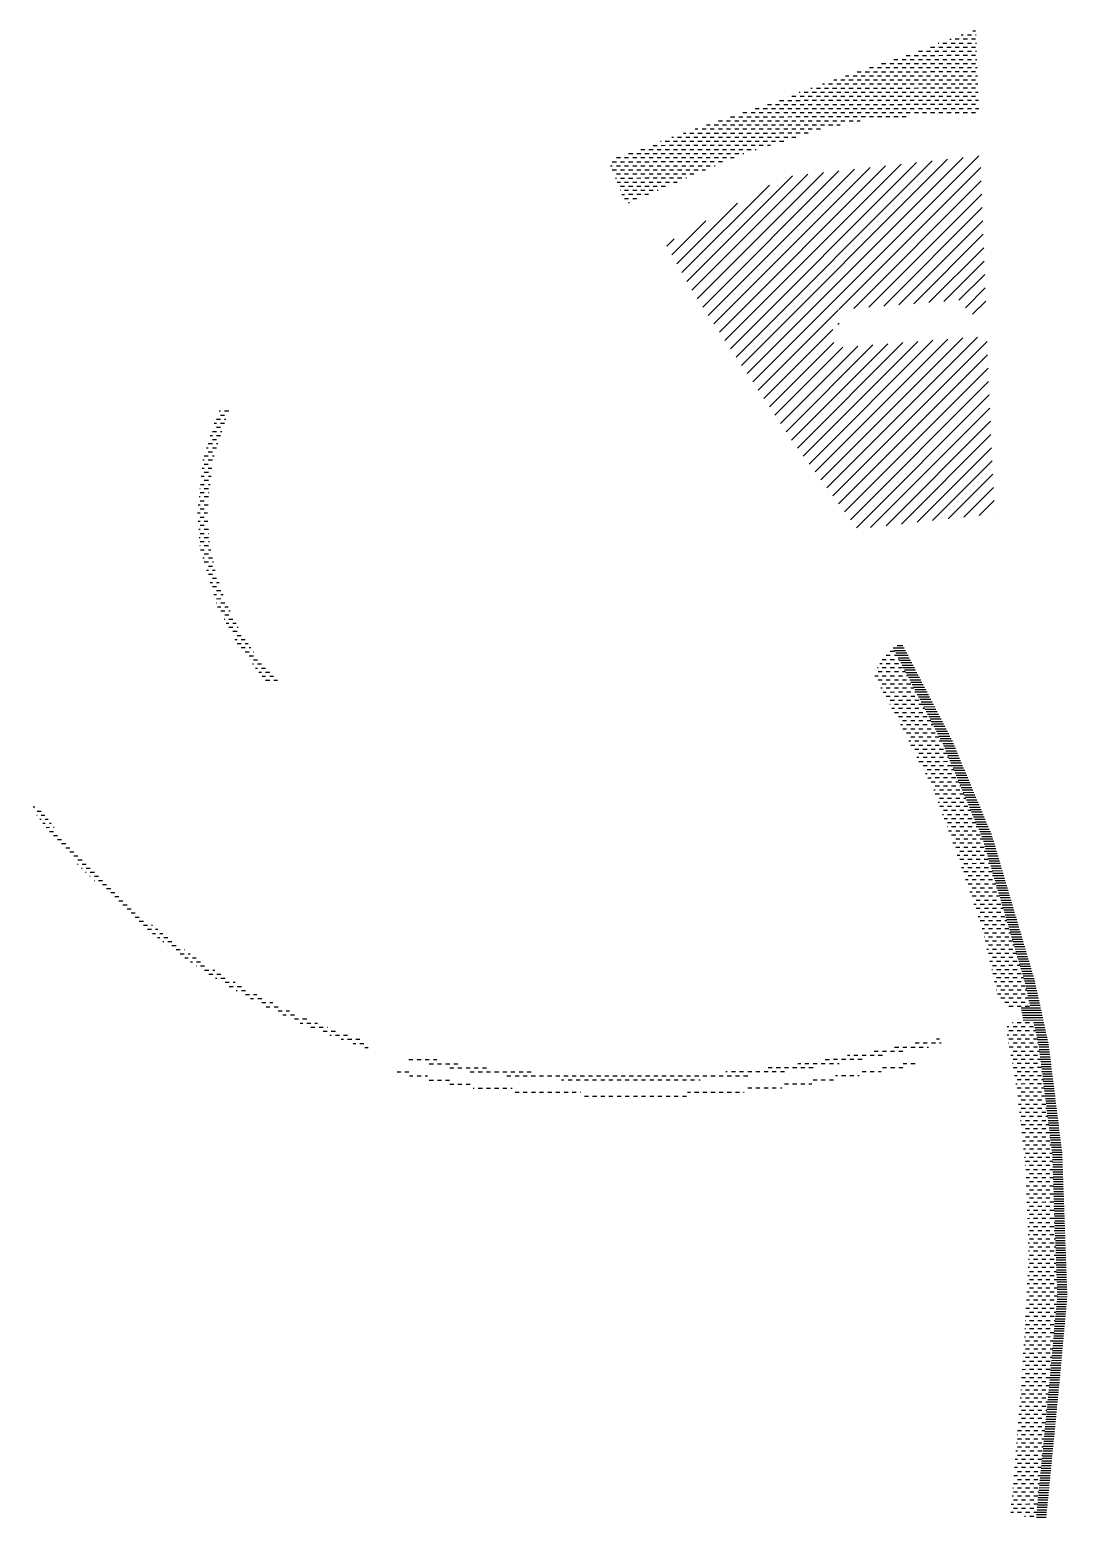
# Model space of a CAD drawing. Header units: metres. Extents: x 19262 to 120140, y 104295 to 6148811.
# Drawn here: x 19262.4 to 19580, y 104294.7 to 104750.6 of the extents above.
import ezdxf

# ---------------------------------------------------------------- set-up
doc = ezdxf.new("R2010")
doc.units = ezdxf.units.M
doc.header["$MEASUREMENT"] = 0
for name, color, linetype in [('M-gcvag-yta', 1, 'Continuous'), ('M-kvmark-yta', 4, 'Continuous'), ('M-park-hatch', 4, 'Continuous')]:
    doc.layers.add(name, color=color, linetype=linetype)
pattern_1 = [(0.04498873, (100351.8847, 6043869.415), (1.24901155698, 1.25097455018), [1.2499934389, -1.2499934389])]

msp = doc.modelspace()

# ---------------------------------------------------------------- hatches: boundary and pattern name
at = {"layer": 'M-gcvag-yta', "extrusion": (1.41091e-08, -2.66725e-08, 1)}
h = msp.add_hatch(dxfattribs=at)
h.set_pattern_fill('NT240', color=256, scale=0.499997, angle=0.045, style=0)
h.set_pattern_definition([(0.044988731, (100351.8847, 6043869.415), (-0.00058889796, 0.74999583215), [])])
h.paths.add_polyline_path([(19570.02, 104459.66), (19557, 104503.89), (19544.68, 104533.28), (19529.38, 104562.74), (19526.69, 104561.41), (19541.96, 104532), (19554.17, 104502.88), (19567.11, 104458.92), (19568.77, 104451.34), (19565.84, 104451.4), (19566.61, 104447.19), (19569.65, 104447.31), (19571.34, 104439.6), (19575.49, 104406.4), (19577.04, 104362.88), (19574.5, 104335.04), (19571.46, 104303.96), (19570.58, 104295), (19573.57, 104294.72), (19574.44, 104303.66), (19577.49, 104334.76), (19580.04, 104362.79), (19578.49, 104406.64), (19574.3, 104440.1)])
at = {"layer": 'M-kvmark-yta', "extrusion": (1.41091e-08, -2.66725e-08, 1)}
h = msp.add_hatch(dxfattribs=at)
h.set_pattern_fill('NT240', color=256, scale=1.99999, angle=45.045, style=0)
h.set_pattern_definition([(45.04498873, (100351.8847, 6043869.415), (-2.12297421, 2.1196429001), [])])
h.paths.add_polyline_path([(19553.46, 104712.11), (19493.34, 104705.6), (19457.09, 104685.12), (19466.2, 104669), (19496.15, 104624.23), (19515.73, 104597.77), (19557.88, 104602.36), (19556.11, 104638.85), (19555.48, 104656.43), (19553.49, 104656.51), (19550.32, 104656.45), (19547.91, 104656.26), (19508.65, 104653.18), (19508.2, 104660.24), (19510.23, 104660.38), (19509.88, 104664.91), (19548.6, 104667.92), (19549.1, 104663.26), (19550.45, 104663.41), (19553.39, 104663.76), (19554.46, 104664.45), (19555.17, 104664.97)])
at = {"layer": 'M-park-hatch', "extrusion": (1.41091e-08, -2.66725e-08, 1)}
h = msp.add_hatch(dxfattribs=at)
h.set_pattern_fill('DASH', color=256, scale=9.999948, angle=0.045, style=0)
h.set_pattern_definition(pattern_1)
edge = h.paths.add_edge_path()
edge.add_line((19552.07, 104750.64), (19439.44, 104710.82))
edge.add_line((19439.44, 104710.82), (19440.23, 104708.9))
edge.add_line((19440.23, 104708.9), (19440.81, 104707.46))
edge.add_line((19440.81, 104707.46), (19443.06, 104701.84))
edge.add_line((19443.06, 104701.84), (19444.56, 104698.19))
edge.add_ellipse((19445.49, 104698.57), major_axis=(1, 0), ratio=1, start_angle=202.4265, end_angle=293.2884)
edge.add_line((19445.88, 104697.65), (19446.48, 104697.91))
edge.add_line((19446.48, 104697.91), (19468.84, 104707.54))
edge.add_line((19468.84, 104707.54), (19482.17, 104713.27))
edge.add_line((19482.17, 104713.27), (19494.91, 104716.91))
edge.add_line((19494.91, 104716.91), (19505.24, 104720.21))
edge.add_line((19505.24, 104720.21), (19514.57, 104722.54))
edge.add_line((19514.57, 104722.54), (19525.17, 104723.81))
edge.add_line((19525.17, 104723.81), (19535.48, 104724.22))
edge.add_line((19535.48, 104724.22), (19545.42, 104725.25))
edge.add_line((19545.42, 104725.25), (19552.99, 104725.25))
edge.add_line((19552.99, 104725.25), (19552.07, 104750.64))
h = msp.add_hatch(dxfattribs=at)
h.set_pattern_fill('DASH', color=256, scale=9.999948, angle=0.045, style=0)
h.set_pattern_definition(pattern_1)
h.paths.add_polyline_path([(19319.25, 104584.88), (19317.41, 104593.41), (19316.75, 104603), (19318.42, 104618.77), (19322.28, 104631.12), (19323.77, 104633.67), (19321.13, 104635.1), (19319.52, 104632.35), (19315.47, 104619.38), (19313.74, 104603.06), (19314.43, 104592.98), (19314.64, 104591.27), (19319.85, 104573.96), (19326.58, 104561.33), (19335.54, 104550.19), (19339.06, 104550.59), (19337.49, 104552.13), (19332.35, 104558.03), (19326.61, 104566.73), (19322.23, 104575.85)])
h = msp.add_hatch(dxfattribs=at)
h.set_pattern_fill('DASH', color=256, scale=9.999948, angle=0.045, style=0)
h.set_pattern_definition(pattern_1)
h.paths.add_polyline_path([(19554.17, 104502.88), (19541.96, 104532), (19526.69, 104561.41), (19524.95, 104560.54), (19523.99, 104558.84), (19525.37, 104556.37), (19537.36, 104534.98), (19552.77, 104498.65), (19564.1, 104460.84), (19565.84, 104451.4), (19568.77, 104451.34), (19567.11, 104458.92)])
h = msp.add_hatch(dxfattribs=at)
h.set_pattern_fill('DASH', color=256, scale=9.999948, angle=0.045, style=0)
h.set_pattern_definition(pattern_1)
h.paths.add_polyline_path([(19552.74, 104498.69), (19537.33, 104535.02), (19525.35, 104556.41), (19523.96, 104558.88), (19521.99, 104555.38), (19521.03, 104552.47), (19522.71, 104549.55), (19525.4, 104544.68), (19529.77, 104536.35), (19533.89, 104527.99), (19538.87, 104518.72), (19545.65, 104499.93), (19553.89, 104475.78), (19558.97, 104454.15), (19560.1, 104452.21), (19562.07, 104451.33), (19564.89, 104451.47), (19565.81, 104451.45), (19564.08, 104460.88)])
h = msp.add_hatch(dxfattribs=at)
h.set_pattern_fill('DASH', color=256, scale=9.999948, angle=0.045, style=0)
h.set_pattern_definition(pattern_1)
edge = h.paths.add_edge_path()
edge.add_line((19307.12, 104470.75), (19296.69, 104478.99))
edge.add_line((19296.69, 104478.99), (19279.36, 104495.52))
edge.add_line((19279.36, 104495.52), (19271.94, 104503.7))
edge.add_line((19271.94, 104503.7), (19266.25, 104511.13))
edge.add_ellipse((19260.91, 104505.15), major_axis=(8.02, 0), ratio=1, start_angle=48.2124, end_angle=79.2655)
edge.add_line((19262.4, 104513.03), (19263.3, 104511.69))
edge.add_line((19263.3, 104511.69), (19270.41, 104502.4))
edge.add_line((19270.41, 104502.4), (19277.93, 104494.1))
edge.add_line((19277.93, 104494.1), (19295.39, 104477.46))
edge.add_line((19295.39, 104477.46), (19305.93, 104469.13))
edge.add_line((19305.93, 104469.13), (19313.16, 104464.02))
edge.add_line((19313.16, 104464.02), (19320.73, 104459.16))
edge.add_line((19320.73, 104459.16), (19332.25, 104452.61))
edge.add_line((19332.25, 104452.61), (19343.82, 104446.98))
edge.add_line((19343.82, 104446.98), (19355.35, 104442.23))
edge.add_line((19355.35, 104442.23), (19366.47, 104438.43))
edge.add_ellipse((19359.49, 104434.46), major_axis=(8.03, 0), ratio=1, start_angle=29.6587, end_angle=70.949)
edge.add_line((19362.12, 104442.05), (19356.05, 104444.12))
edge.add_line((19356.05, 104444.12), (19344.63, 104448.82))
edge.add_line((19344.63, 104448.82), (19333.18, 104454.4))
edge.add_line((19333.18, 104454.4), (19321.77, 104460.88))
edge.add_line((19321.77, 104460.88), (19314.28, 104465.7))
edge.add_line((19314.28, 104465.7), (19307.12, 104470.75))
h = msp.add_hatch(dxfattribs=at)
h.set_pattern_fill('DASH', color=256, scale=9.999948, angle=0.045, style=0)
h.set_pattern_definition(pattern_1)
h.paths.add_polyline_path([(19574.08, 104382.66), (19571.24, 104422.02), (19566.61, 104447.19), (19565.21, 104447.13), (19563.89, 104446.74), (19562.58, 104446.35), (19561.62, 104445.28), (19561.44, 104443.95), (19562.17, 104439.78), (19562.6, 104437.73), (19562.78, 104436.8), (19562.85, 104436.37), (19563.84, 104430.78), (19564.63, 104426.29), (19565.4, 104419.58), (19567.35, 104401.38), (19568.26, 104375.13), (19567.01, 104351.65), (19565.88, 104334.69), (19562.77, 104297.13), (19562.67, 104295.73), (19568.14, 104295.22), (19572.59, 104343.22)])
h = msp.add_hatch(dxfattribs=at)
h.set_pattern_fill('DASH', color=256, scale=9.999948, angle=0.045, style=0)
h.set_pattern_definition(pattern_1)
h.paths.add_polyline_path([(19575.49, 104406.4), (19571.34, 104439.6), (19569.65, 104447.31), (19566.61, 104447.19), (19571.24, 104422.02), (19574.08, 104382.66), (19572.59, 104343.22), (19568.14, 104295.22), (19570.58, 104295), (19571.46, 104303.96), (19574.5, 104335.04), (19577.04, 104362.88)])
h = msp.add_hatch(dxfattribs=at)
h.set_pattern_fill('DASH', color=256, scale=9.999948, angle=0.045, style=0)
h.set_pattern_definition(pattern_1)
edge = h.paths.add_edge_path()
edge.add_line((19488.87, 104430.8), (19502.32, 104432.63))
edge.add_line((19502.32, 104432.63), (19516.17, 104435.08))
edge.add_line((19516.17, 104435.08), (19530.46, 104437.74))
edge.add_line((19530.46, 104437.74), (19540.93, 104439.68))
edge.add_ellipse((19540.27, 104440.74), major_axis=(1.25, 0), ratio=1, start_angle=301.7507, end_angle=369.5905)
edge.add_line((19541.5, 104440.95), (19541.34, 104441.81))
edge.add_line((19541.34, 104441.81), (19530.09, 104439.72))
edge.add_line((19530.09, 104439.72), (19515.81, 104437.07))
edge.add_line((19515.81, 104437.07), (19502.01, 104434.63))
edge.add_line((19502.01, 104434.63), (19488.63, 104432.8))
edge.add_line((19488.63, 104432.8), (19475.5, 104431.5))
edge.add_line((19475.5, 104431.5), (19462.58, 104430.7))
edge.add_line((19462.58, 104430.7), (19450.21, 104430.37))
edge.add_line((19450.21, 104430.37), (19439.95, 104430.41))
edge.add_line((19439.95, 104430.41), (19426.7, 104430.91))
edge.add_line((19426.7, 104430.91), (19414.94, 104431.52))
edge.add_line((19414.94, 104431.52), (19399.97, 104433))
edge.add_line((19399.97, 104433), (19387.06, 104435.19))
edge.add_line((19387.06, 104435.19), (19382.67, 104436.2))
edge.add_ellipse((19380.88, 104428.37), major_axis=(8.03, 0), ratio=1, start_angle=77.1621, end_angle=118.5299)
edge.add_line((19377.05, 104435.43), (19386.67, 104433.22))
edge.add_line((19386.67, 104433.22), (19399.71, 104431))
edge.add_line((19399.71, 104431), (19414.8, 104429.51))
edge.add_line((19414.8, 104429.51), (19426.62, 104428.89))
edge.add_line((19426.62, 104428.89), (19439.91, 104428.4))
edge.add_line((19439.91, 104428.4), (19450.23, 104428.35))
edge.add_line((19450.23, 104428.35), (19462.67, 104428.69))
edge.add_line((19462.67, 104428.69), (19475.66, 104429.49))
edge.add_line((19475.66, 104429.49), (19488.87, 104430.8))
h = msp.add_hatch(dxfattribs=at)
h.set_pattern_fill('DASH', color=256, scale=9.999948, angle=0.045, style=0)
h.set_pattern_definition(pattern_1)
edge = h.paths.add_edge_path()
edge.add_line((19476.05, 104424.76), (19489.43, 104426.08))
edge.add_line((19489.43, 104426.08), (19503.06, 104427.94))
edge.add_line((19503.06, 104427.94), (19517.02, 104430.41))
edge.add_line((19517.02, 104430.41), (19531.33, 104433.07))
edge.add_line((19531.33, 104433.07), (19533.57, 104433.48))
edge.add_line((19533.57, 104433.48), (19533.34, 104434.71))
edge.add_line((19533.34, 104434.71), (19531.1, 104434.29))
edge.add_line((19531.1, 104434.29), (19516.8, 104431.64))
edge.add_line((19516.8, 104431.64), (19502.86, 104429.17))
edge.add_line((19502.86, 104429.17), (19489.28, 104427.32))
edge.add_line((19489.28, 104427.32), (19475.95, 104426))
edge.add_line((19475.95, 104426), (19462.83, 104425.19))
edge.add_line((19462.83, 104425.19), (19450.27, 104424.85))
edge.add_line((19450.27, 104424.85), (19439.84, 104424.9))
edge.add_line((19439.84, 104424.9), (19426.46, 104425.39))
edge.add_line((19426.46, 104425.39), (19414.53, 104426.02))
edge.add_line((19414.53, 104426.02), (19399.24, 104427.53))
edge.add_line((19399.24, 104427.53), (19385.98, 104429.78))
edge.add_line((19385.98, 104429.78), (19376.74, 104431.91))
edge.add_ellipse((19376.29, 104429.96), major_axis=(2, 0), ratio=1, start_angle=77.0428, end_angle=144.0624)
edge.add_line((19374.67, 104431.13), (19377.14, 104430.54))
edge.add_line((19377.14, 104430.54), (19385.74, 104428.56))
edge.add_line((19385.74, 104428.56), (19399.08, 104426.29))
edge.add_line((19399.08, 104426.29), (19414.44, 104424.77))
edge.add_line((19414.44, 104424.77), (19426.41, 104424.15))
edge.add_line((19426.41, 104424.15), (19439.81, 104423.65))
edge.add_line((19439.81, 104423.65), (19450.29, 104423.6))
edge.add_line((19450.29, 104423.6), (19462.89, 104423.94))
edge.add_line((19462.89, 104423.94), (19476.05, 104424.76))

doc.saveas('drawing.dxf')
